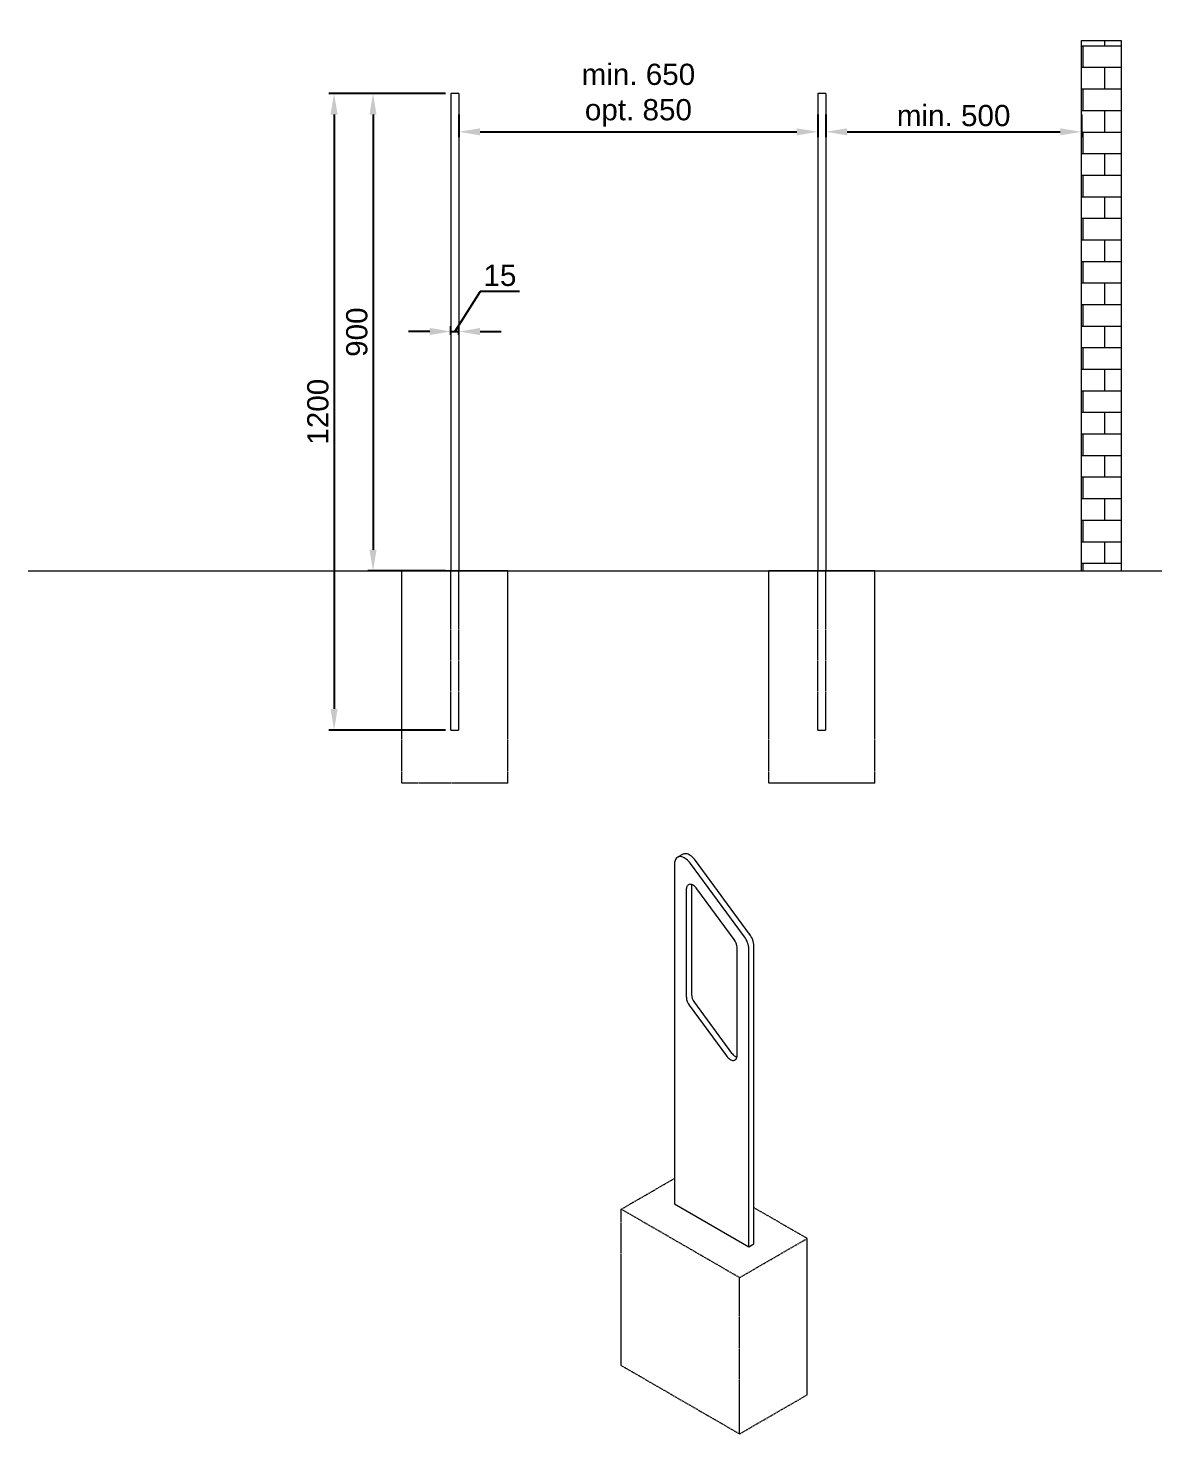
# Model space of a CAD drawing. Header units: millimetres. Extents: x -843 to 3947, y -76 to 3122.
# Drawn here: x 1809 to 3947, y 454 to 3103 of the extents above; entities that cross this region are included whole.
import ezdxf

# ---------------------------------------------------------------- set-up
doc = ezdxf.new("R2010")
doc.units = ezdxf.units.MM
doc.linetypes.add('HIDDEN', pattern=[1.905, 1.27, -0.635])
for name, color, linetype, lineweight in [('ZANO_R', 7, 'Continuous', 0), ('ZANO_R_przerywana', 7, 'HIDDEN', 0), ('ZANO_W', 1, 'Continuous', 0)]:
    doc.layers.add(name, color=color, linetype=linetype, lineweight=lineweight)
doc.styles.add('Arial', font='arial.ttf')
doc.styles.get("Standard").update_dxf_attribs({"font": 'ARIALUNI.TTF'})
doc.dimstyles.new('pl i ang', dxfattribs={"dimtxt": 50, "dimasz": 50, "dimexe": 1.25, "dimexo": 0.625, "dimgap": 10, "dimtad": 1, "dimtoh": 1, "dimtxsty": 'Standard', "dimcen": 2.5, "dimclrd": 1, "dimclre": 1, "dimclrt": 1, "dimadec": 0, "dimazin": 0, "dimtfac": 1, "dimtmove": 0, "dimatfit": 3, "dimfxl": 1, "dimarcsym": 1})

# ---------------------------------------------------------------- blocks, each defined once
blk = doc.blocks.new('*D496')
at = {"layer": 'ZANO_W', "color": 1, "lineweight": -2}
for p, q in [((2596.5, 2980.4), (2449.6, 2980.4)), ((2459.6, 2940.4), (2459.6, 2120.4)), ((2596.5, 2080.4), (2449.6, 2080.4))]:
    blk.add_line(p, q, dxfattribs=at)
at = {"layer": 'ZANO_W', "color": 1}
for points in [[(2466.3, 2940.4), (2453, 2940.4), (2459.6, 2980.4)], [(2453, 2120.4), (2466.3, 2120.4), (2459.6, 2080.4)]]:
    blk.add_solid(points, dxfattribs=at)
at = {"layer": 'ZANO_W', "color": 1, "insert": (2429.2, 2530.4), "char_height": 40, "attachment_point": 5, "rotation": 90, "style": 'Arial'}
blk.add_mtext('900', dxfattribs=at)
blk = doc.blocks.new('*D497')
at = {"layer": 'ZANO_W', "color": 1, "lineweight": -2}
for p, q in [((2596.5, 2980.4), (2376.2, 2980.4)), ((2386.2, 2940.4), (2386.2, 1820.4)), ((2596.5, 1780.4), (2376.2, 1780.4))]:
    blk.add_line(p, q, dxfattribs=at)
at = {"layer": 'ZANO_W', "color": 1}
for points in [[(2392.9, 2940.4), (2379.5, 2940.4), (2386.2, 2980.4)], [(2379.5, 1820.4), (2392.9, 1820.4), (2386.2, 1780.4)]]:
    blk.add_solid(points, dxfattribs=at)
at = {"layer": 'ZANO_W', "color": 1, "insert": (2355.8, 2380.4), "char_height": 40, "attachment_point": 5, "rotation": 90, "style": 'Arial'}
blk.add_mtext('1200', dxfattribs=at)
blk = doc.blocks.new('*D498')
at = {"layer": 'ZANO_W', "color": 1, "lineweight": -2}
for p, q in [((2662, 2606.8), (2614, 2531.6)), ((2735.9, 2606.8), (2662, 2606.8)), ((2566.5, 2531.6), (2526.5, 2531.6)), ((2606.5, 2525.4), (2606.5, 2541.6)), ((2606.5, 2531.6), (2621.5, 2531.6)), ((2621.5, 2525.4), (2621.5, 2541.6)), ((2661.5, 2531.6), (2701.5, 2531.6))]:
    blk.add_line(p, q, dxfattribs=at)
at = {"layer": 'ZANO_W', "color": 1}
for points in [[(2566.5, 2524.9), (2566.5, 2538.3), (2606.5, 2531.6)], [(2661.5, 2538.3), (2661.5, 2524.9), (2621.5, 2531.6)]]:
    blk.add_solid(points, dxfattribs=at)
at = {"layer": 'ZANO_W', "color": 1, "insert": (2699, 2637.2), "char_height": 40, "attachment_point": 5, "style": 'Arial'}
blk.add_mtext('15', dxfattribs=at)
blk = doc.blocks.new('*D499')
at = {"layer": 'ZANO_W', "color": 1, "lineweight": -2}
for p, q in [((2621.5, 2940.4), (2621.5, 2898)), ((3298.6, 2940.4), (3298.6, 2898)), ((2661.5, 2908), (3258.6, 2908))]:
    blk.add_line(p, q, dxfattribs=at)
at = {"layer": 'ZANO_W', "color": 1}
for points in [[(2661.5, 2914.6), (2661.5, 2901.3), (2621.5, 2908)], [(3258.6, 2901.3), (3258.6, 2914.6), (3298.6, 2908)]]:
    blk.add_solid(points, dxfattribs=at)
at = {"layer": 'ZANO_W', "color": 1, "insert": (2960.1, 2977), "char_height": 40, "attachment_point": 5, "style": 'Arial'}
blk.add_mtext('min. 650\\Popt. 850', dxfattribs=at)
blk = doc.blocks.new('*D500')
at = {"layer": 'ZANO_W', "color": 1, "lineweight": -2}
for p, q in [((3313.6, 2940.4), (3313.6, 2898)), ((3795.6, 2940.4), (3795.6, 2898)), ((3353.6, 2908), (3755.6, 2908))]:
    blk.add_line(p, q, dxfattribs=at)
at = {"layer": 'ZANO_W', "color": 1}
for points in [[(3353.6, 2914.6), (3353.6, 2901.3), (3313.6, 2908)], [(3755.6, 2901.3), (3755.6, 2914.6), (3795.6, 2908)]]:
    blk.add_solid(points, dxfattribs=at)
at = {"layer": 'ZANO_W', "color": 1, "insert": (3554.6, 2938.4), "char_height": 40, "attachment_point": 5, "style": 'Arial'}
blk.add_mtext('min. 500', dxfattribs=at)

msp = doc.modelspace()

# ---------------------------------------------------------------- hatches: boundary and pattern name
at = {"layer": 'ZANO_R', "ltscale": 10, "transparency": 33554559}
h = msp.add_hatch(dxfattribs=at)
h.set_pattern_fill('AR-B816', scale=0.2)
h.set_pattern_definition([(0, (-7498.76, 2704.406), (0, 40.64), []), (90, (-7498.76, 2704.406), (-40.64, 40.64), [40.64, -40.64])])
h.paths.add_polyline_path([(3795.6, 3080.4), (3795.6, 2080.4), (3870.6, 2080.4), (3870.6, 3080.4)])

# ---------------------------------------------------------------- linework, layer by layer
at = {"layer": 'ZANO_R'}
for p, q in [((3795.6, 2080.4), (3795.6, 3080.4)), ((3795.6, 3080.4), (3870.6, 3080.4)), ((3870.6, 3080.4), (3870.6, 2080.4)), ((2621.5, 2980.4), (2606.5, 2980.4)), ((2606.5, 2980.4), (2606.5, 2950.4)), ((2621.5, 2980.4), (2621.5, 2950.4)), ((3313.6, 2980.4), (3298.6, 2980.4)), ((3298.6, 2980.4), (3298.6, 2950.4)), ((3313.6, 2980.4), (3313.6, 2950.4)), ((2606.5, 2950.4), (2606.5, 2080.4)), ((2621.5, 2950.4), (2621.5, 2080.4)), ((3298.6, 2950.4), (3298.6, 2080.4)), ((3313.6, 2950.4), (3313.6, 2080.4)), ((1809.1, 2080.4), (3947.4, 2080.4)), ((2714, 2080.4), (2514, 2080.4)), ((2714, 2080.4), (2514, 2080.4)), ((2606.5, 2080.4), (2621.5, 2080.4)), ((3406.1, 2080.4), (3206.1, 2080.4)), ((3406.1, 2080.4), (3206.1, 2080.4)), ((3298.6, 2080.4), (3313.6, 2080.4)), ((3043.4, 1546.1), (3033.8, 1540.6)), ((3028.2, 1528.2), (3028.2, 887.4)), ((3160.1, 1390.5), (3058.1, 1529.2)), ((3169.7, 1396), (3067.6, 1534.8)), ((3060.1, 1486.1), (3060.1, 1282.5)), ((3050.5, 1480.6), (3050.5, 1277)), ((3140.6, 1385.9), (3070.4, 1481.3)), ((3146.2, 1166.9), (3146.2, 1370.5)), ((3168.5, 806.4), (3168.5, 1367.4)), ((3178.1, 812), (3178.1, 1372.9)), ((3056.1, 1261.6), (3126.3, 1166.2)), ((3065.7, 1267.1), (3135.9, 1171.7)), ((3028.2, 887.4), (3168.5, 806.4)), ((3168.5, 806.4), (3178.1, 812))]:
    msp.add_line(p, q, dxfattribs=at)
at = {"layer": 'ZANO_R', "flags": 128}
for points in [[(3058.1, 1529.2), (3056.3, 1531.5), (3054.4, 1533.6), (3052.5, 1535.5), (3050.4, 1537.2), (3048.4, 1538.6), (3046.3, 1539.8), (3044.2, 1540.7), (3042.2, 1541.4), (3040.3, 1541.8), (3038.4, 1541.8), (3036.6, 1541.6), (3035, 1541.1), (3033.4, 1540.4), (3032.1, 1539.3), (3030.9, 1538), (3030, 1536.4), (3029.2, 1534.7), (3028.7, 1532.7), (3028.3, 1530.5), (3028.2, 1528.2)], [(3067.6, 1534.8), (3065.9, 1537), (3064, 1539.1), (3062, 1541), (3060, 1542.7), (3057.9, 1544.1), (3055.9, 1545.3), (3053.8, 1546.3), (3051.8, 1546.9), (3049.8, 1547.3), (3047.9, 1547.4), (3046.2, 1547.1), (3044.5, 1546.7), (3043.4, 1546.1)], [(3070.4, 1481.3), (3069, 1483.2), (3067.4, 1484.8), (3065.7, 1486.3), (3064, 1487.5), (3062.2, 1488.5), (3060.5, 1489.2), (3058.9, 1489.6), (3057.3, 1489.7), (3055.8, 1489.5), (3054.5, 1489), (3053.3, 1488.2), (3052.4, 1487.1), (3051.6, 1485.8), (3051, 1484.3), (3050.6, 1482.5), (3050.5, 1480.6)], [(3060.4, 1489.2), (3060.2, 1488), (3060.1, 1486.1)], [(3126.3, 1166.2), (3127.8, 1164.3), (3129.4, 1162.6), (3131, 1161.2), (3132.8, 1159.9), (3134.5, 1159), (3136.2, 1158.3), (3137.8, 1157.9), (3139.4, 1157.8), (3140.9, 1158), (3142.2, 1158.5), (3143.4, 1159.3), (3144.4, 1160.4), (3145.2, 1161.7), (3145.7, 1163.2), (3146.1, 1165), (3146.2, 1166.9)], [(3135.9, 1171.7), (3137.3, 1169.9), (3138.9, 1168.2), (3140.6, 1166.7), (3142.3, 1165.5), (3144, 1164.5), (3145.8, 1163.8), (3145.9, 1163.8)]]:
    msp.add_lwpolyline(points, dxfattribs=at)
at = {"layer": 'ZANO_R'}
for centre, radius, start, end in [((3118.9, 1369.3), 27.3, 2.4812, 37.4269), ((3127.5, 1365.6), 41.1, 2.5188, 37.3893), ((3137, 1371.1), 41.1, 2.5188, 37.3893), ((3077.8, 1278.2), 27.3, 182.4812, 217.4268), ((3087.4, 1283.7), 27.3, 182.4812, 217.4268)]:
    msp.add_arc(centre, radius, start, end, dxfattribs=at)
at = {"layer": 'ZANO_R_przerywana'}
for p, q in [((2514, 1680.4), (2514, 2080.4)), ((2514, 1680.4), (2514, 2080.4)), ((2606.5, 1780.4), (2606.5, 2080.4)), ((2621.5, 1780.4), (2621.5, 2080.4)), ((2714, 1680.4), (2714, 2080.4)), ((2714, 1680.4), (2714, 2080.4)), ((3206.1, 1680.4), (3206.1, 2080.4)), ((3206.1, 1680.4), (3206.1, 2080.4)), ((3298.6, 1780.4), (3298.6, 2080.4)), ((3313.6, 1780.4), (3313.6, 2080.4)), ((3406.1, 1680.4), (3406.1, 2080.4)), ((3406.1, 1680.4), (3406.1, 2080.4)), ((2606.5, 1780.4), (2621.5, 1780.4)), ((3298.6, 1780.4), (3313.6, 1780.4)), ((2714, 1680.4), (2514, 1680.4)), ((2714, 1680.4), (2514, 1680.4)), ((3406.1, 1680.4), (3206.1, 1680.4)), ((3406.1, 1680.4), (3206.1, 1680.4)), ((2927.8, 877.3), (3028.2, 935.3)), ((2927.8, 582.7), (2927.8, 877.3)), ((3151, 748.4), (2927.8, 877.3)), ((3278.5, 822.1), (3178.1, 880.1)), ((3151, 748.4), (3278.5, 822.1)), ((3278.5, 527.5), (3278.5, 822.1)), ((3151, 453.8), (3151, 748.4)), ((2927.8, 582.7), (3151, 453.8)), ((3151, 453.8), (3278.5, 527.5))]:
    msp.add_line(p, q, dxfattribs=at)

# ---------------------------------------------------------------- dimensions: what is measured, and where the dimension line sits
at = {"layer": 'ZANO_W'}
for base, p1, p2, text, picture, middle in [((3298.6, 2908), (2621.5, 2950.4), (3298.6, 2950.4), 'min. 650\\Popt. 850', '*D499', (2960.1, 2977)), ((3795.6, 2908), (3313.6, 2950.4), (3795.6, 2950.4), 'min. 500', '*D500', (3554.6, 2938.4))]:
    dim = msp.add_linear_dim(base=base, p1=p1, p2=p2, text=text, dimstyle='pl i ang', override={"dimtxt": 40, "dimasz": 40, "dimexe": 10, "dimexo": 10, "dimtoh": 0, "dimdec": 0, "dimtxsty": 'Arial', "dimtdec": 0, "dimtmove": 1}, dxfattribs=at)
    dim.commit()
    dim.dimension.update_dxf_attribs({"geometry": picture, "text_midpoint": middle})
for base, p2, picture, middle in [((2386.2, 1780.4), (2606.5, 1780.4), '*D497', (2355.8, 2380.4)), ((2459.6, 2080.4), (2606.5, 2080.4), '*D496', (2429.2, 2530.4))]:
    dim = msp.add_linear_dim(base=base, p1=(2606.5, 2980.4), p2=p2, angle=90, dimstyle='pl i ang', override={"dimtxt": 40, "dimasz": 40, "dimexe": 10, "dimexo": 10, "dimtoh": 0, "dimdec": 0, "dimtxsty": 'Arial', "dimtdec": 0, "dimtmove": 1}, dxfattribs=at)
    dim.commit()
    dim.dimension.update_dxf_attribs({"geometry": picture, "text_midpoint": middle})
dim = msp.add_linear_dim(base=(2621.5, 2531.6), p1=(2606.5, 2515.4), p2=(2621.5, 2515.4), dimstyle='pl i ang', override={"dimtxt": 40, "dimasz": 40, "dimexe": 10, "dimexo": 10, "dimtoh": 0, "dimdec": 0, "dimtxsty": 'Arial', "dimtdec": 0, "dimtmove": 1}, dxfattribs=at)
dim.commit()
dim.dimension.update_dxf_attribs({"geometry": '*D498', "text_midpoint": (2672, 2606.8), "dimtype": 160})

doc.saveas('drawing.dxf')
